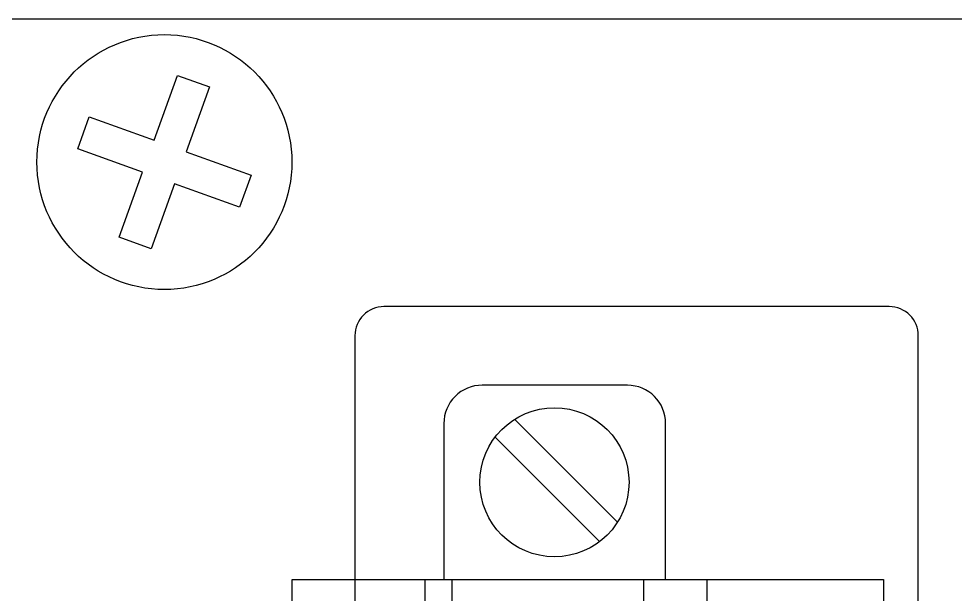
# Model space of a CAD drawing. Extents: x 1 to 23.7, y 0.2 to 17.
# Drawn here: x 19.208 to 20.173, y 6.605 to 7.198 of the extents above; entities that cross this region are included whole.
import ezdxf

# ---------------------------------------------------------------- set-up
doc = ezdxf.new("R2010")
doc.units = 0
doc.header["$MEASUREMENT"] = 0
for name, color, linetype in [('2_01__0-__EMPTY', 7, 'CONTINUOUS'), ('2_03__1-___4__DI__4__DO__S', 7, 'CONTINUOUS'), ('2_04__B-___4__DI__4__DO__F', 7, 'CONTINUOUS'), ('2_05__C-___4__DI__3__DO', 7, 'CONTINUOUS'), ('2_06__2X___8__DO__STD_FORM', 7, 'CONTINUOUS'), ('2_07__2A___8__DO__STD_FORM', 7, 'CONTINUOUS'), ('2_08__2B___8__DO__STD__6__', 7, 'CONTINUOUS'), ('2_09__2C___8__DO__STD__2__', 7, 'CONTINUOUS'), ('2_10__3-___8__DI', 7, 'CONTINUOUS'), ('2_11__D-___14__DI', 7, 'CONTINUOUS'), ('2_12__5-___8__AI', 7, 'CONTINUOUS'), ('2_13__6-___4__AI__4__AO', 7, 'CONTINUOUS'), ('6_00_____DWG', 7, 'CONTINUOUS')]:
    doc.layers.add(name, color=color, linetype=linetype)

msp = doc.modelspace()

# ---------------------------------------------------------------- linework, layer by layer
at = {"layer": '2_01__0-__EMPTY'}
msp.add_lwpolyline([(20.13457, 5.24851), (20.13457, 6.21374, 0.414214), (20.10468, 6.24363), (20.08957, 6.24363), (20.08957, 6.48363), (20.10468, 6.48363, 0.414214), (20.13457, 6.51351), (20.13457, 6.87124, 0.414973), (20.10468, 6.90113), (19.58445, 6.90113, 0.414973), (19.55457, 6.87124), (19.55457, 6.51351, 0.414214), (19.58445, 6.48363), (19.59957, 6.48363), (19.59957, 6.24363), (19.58445, 6.24363, 0.414214), (19.55457, 6.21374), (19.55457, 5.24851, 0.414214)], format="xyb", dxfattribs=at)
at = {"layer": '2_03__1-___4__DI__4__DO__S'}
msp.add_lwpolyline([(19.87442, 6.62016), (19.87442, 6.78079, 0.414169), (19.83506, 6.82016), (19.68548, 6.82016, 0.414258), (19.64611, 6.78079), (19.64611, 6.62016)], format="xyb", dxfattribs=at)
for points in [[(19.71892, 6.78504), (19.82484, 6.67911)], [(19.69888, 6.76666), (19.80645, 6.65907)], [(19.6266, 6.62016), (19.6266, 5.02016)], [(19.65444, 6.62016), (19.65444, 5.02016)], [(19.85154, 6.62016), (19.85154, 5.02016)], [(19.91697, 6.62016), (19.91697, 5.02016)]]:
    msp.add_lwpolyline(points, dxfattribs=at)
msp.add_lwpolyline([(20.09857, 6.62016), (20.09857, 5.02016), (19.48986, 5.02016), (19.48986, 6.62016)], close=True, dxfattribs=at)
msp.add_circle((19.75997, 6.72016), 0.07677, dxfattribs=at)
at = {"layer": '2_04__B-___4__DI__4__DO__F'}
msp.add_lwpolyline([(19.87442, 6.62016), (19.87442, 6.78079, 0.414169), (19.83506, 6.82016), (19.68548, 6.82016, 0.414258), (19.64611, 6.78079), (19.64611, 6.62016)], format="xyb", dxfattribs=at)
for points in [[(19.71892, 6.78504), (19.82484, 6.67911)], [(19.69888, 6.76666), (19.80645, 6.65907)], [(19.6266, 6.62016), (19.6266, 5.02016)], [(19.65444, 6.62016), (19.65444, 5.02016)], [(19.85154, 6.62016), (19.85154, 5.02016)], [(19.91697, 6.62016), (19.91697, 5.02016)]]:
    msp.add_lwpolyline(points, dxfattribs=at)
msp.add_lwpolyline([(20.09857, 6.62016), (20.09857, 5.02016), (19.48986, 5.02016), (19.48986, 6.62016)], close=True, dxfattribs=at)
msp.add_circle((19.75997, 6.72016), 0.07677, dxfattribs=at)
at = {"layer": '2_05__C-___4__DI__3__DO'}
msp.add_lwpolyline([(19.87442, 6.62016), (19.87442, 6.78079, 0.414169), (19.83506, 6.82016), (19.68548, 6.82016, 0.414258), (19.64611, 6.78079), (19.64611, 6.62016)], format="xyb", dxfattribs=at)
for points in [[(19.71892, 6.78504), (19.82484, 6.67911)], [(19.69888, 6.76666), (19.80645, 6.65907)], [(19.6266, 6.62016), (19.6266, 5.02016)], [(19.65444, 6.62016), (19.65444, 5.02016)], [(19.85154, 6.62016), (19.85154, 5.02016)], [(19.91697, 6.62016), (19.91697, 5.02016)]]:
    msp.add_lwpolyline(points, dxfattribs=at)
msp.add_lwpolyline([(20.09857, 6.62016), (20.09857, 5.02016), (19.48986, 5.02016), (19.48986, 6.62016)], close=True, dxfattribs=at)
msp.add_circle((19.75997, 6.72016), 0.07677, dxfattribs=at)
at = {"layer": '2_06__2X___8__DO__STD_FORM'}
msp.add_lwpolyline([(19.87442, 6.62016), (19.87442, 6.78079, 0.414169), (19.83506, 6.82016), (19.68548, 6.82016, 0.414258), (19.64611, 6.78079), (19.64611, 6.62016)], format="xyb", dxfattribs=at)
for points in [[(19.71892, 6.78504), (19.82484, 6.67911)], [(19.69888, 6.76666), (19.80645, 6.65907)], [(19.6266, 6.62016), (19.6266, 5.02016)], [(19.65444, 6.62016), (19.65444, 5.02016)], [(19.85154, 6.62016), (19.85154, 5.02016)], [(19.91697, 6.62016), (19.91697, 5.02016)]]:
    msp.add_lwpolyline(points, dxfattribs=at)
msp.add_lwpolyline([(20.09857, 6.62016), (20.09857, 5.02016), (19.48986, 5.02016), (19.48986, 6.62016)], close=True, dxfattribs=at)
msp.add_circle((19.75997, 6.72016), 0.07677, dxfattribs=at)
at = {"layer": '2_07__2A___8__DO__STD_FORM'}
msp.add_lwpolyline([(19.87442, 6.62016), (19.87442, 6.78079, 0.414169), (19.83506, 6.82016), (19.68548, 6.82016, 0.414258), (19.64611, 6.78079), (19.64611, 6.62016)], format="xyb", dxfattribs=at)
for points in [[(19.71892, 6.78504), (19.82484, 6.67911)], [(19.69888, 6.76666), (19.80645, 6.65907)], [(19.6266, 6.62016), (19.6266, 5.02016)], [(19.65444, 6.62016), (19.65444, 5.02016)], [(19.85154, 6.62016), (19.85154, 5.02016)], [(19.91697, 6.62016), (19.91697, 5.02016)]]:
    msp.add_lwpolyline(points, dxfattribs=at)
msp.add_lwpolyline([(20.09857, 6.62016), (20.09857, 5.02016), (19.48986, 5.02016), (19.48986, 6.62016)], close=True, dxfattribs=at)
msp.add_circle((19.75997, 6.72016), 0.07677, dxfattribs=at)
at = {"layer": '2_08__2B___8__DO__STD__6__'}
msp.add_lwpolyline([(19.87442, 6.62016), (19.87442, 6.78079, 0.414169), (19.83506, 6.82016), (19.68548, 6.82016, 0.414258), (19.64611, 6.78079), (19.64611, 6.62016)], format="xyb", dxfattribs=at)
for points in [[(19.71892, 6.78504), (19.82484, 6.67911)], [(19.69888, 6.76666), (19.80645, 6.65907)], [(19.6266, 6.62016), (19.6266, 5.02016)], [(19.65444, 6.62016), (19.65444, 5.02016)], [(19.85154, 6.62016), (19.85154, 5.02016)], [(19.91697, 6.62016), (19.91697, 5.02016)]]:
    msp.add_lwpolyline(points, dxfattribs=at)
msp.add_lwpolyline([(20.09857, 6.62016), (20.09857, 5.02016), (19.48986, 5.02016), (19.48986, 6.62016)], close=True, dxfattribs=at)
msp.add_circle((19.75997, 6.72016), 0.07677, dxfattribs=at)
at = {"layer": '2_09__2C___8__DO__STD__2__'}
msp.add_lwpolyline([(19.87442, 6.62016), (19.87442, 6.78079, 0.414169), (19.83506, 6.82016), (19.68548, 6.82016, 0.414258), (19.64611, 6.78079), (19.64611, 6.62016)], format="xyb", dxfattribs=at)
for points in [[(19.71892, 6.78504), (19.82484, 6.67911)], [(19.69888, 6.76666), (19.80645, 6.65907)], [(19.6266, 6.62016), (19.6266, 5.02016)], [(19.65444, 6.62016), (19.65444, 5.02016)], [(19.85154, 6.62016), (19.85154, 5.02016)], [(19.91697, 6.62016), (19.91697, 5.02016)]]:
    msp.add_lwpolyline(points, dxfattribs=at)
msp.add_lwpolyline([(20.09857, 6.62016), (20.09857, 5.02016), (19.48986, 5.02016), (19.48986, 6.62016)], close=True, dxfattribs=at)
msp.add_circle((19.75997, 6.72016), 0.07677, dxfattribs=at)
at = {"layer": '2_10__3-___8__DI'}
msp.add_lwpolyline([(19.87442, 6.62016), (19.87442, 6.78079, 0.414169), (19.83506, 6.82016), (19.68548, 6.82016, 0.414258), (19.64611, 6.78079), (19.64611, 6.62016)], format="xyb", dxfattribs=at)
for points in [[(19.71892, 6.78504), (19.82484, 6.67911)], [(19.69888, 6.76666), (19.80645, 6.65907)], [(19.6266, 6.62016), (19.6266, 5.02016)], [(19.65444, 6.62016), (19.65444, 5.02016)], [(19.85154, 6.62016), (19.85154, 5.02016)], [(19.91697, 6.62016), (19.91697, 5.02016)]]:
    msp.add_lwpolyline(points, dxfattribs=at)
msp.add_lwpolyline([(20.09857, 6.62016), (20.09857, 5.02016), (19.48986, 5.02016), (19.48986, 6.62016)], close=True, dxfattribs=at)
msp.add_circle((19.75997, 6.72016), 0.07677, dxfattribs=at)
at = {"layer": '2_11__D-___14__DI'}
msp.add_lwpolyline([(19.87442, 6.62016), (19.87442, 6.78079, 0.414169), (19.83506, 6.82016), (19.68548, 6.82016, 0.414258), (19.64611, 6.78079), (19.64611, 6.62016)], format="xyb", dxfattribs=at)
for points in [[(19.71892, 6.78504), (19.82484, 6.67911)], [(19.69888, 6.76666), (19.80645, 6.65907)], [(19.6266, 6.62016), (19.6266, 5.02016)], [(19.65444, 6.62016), (19.65444, 5.02016)], [(19.85154, 6.62016), (19.85154, 5.02016)], [(19.91697, 6.62016), (19.91697, 5.02016)]]:
    msp.add_lwpolyline(points, dxfattribs=at)
msp.add_lwpolyline([(20.09857, 6.62016), (20.09857, 5.02016), (19.48986, 5.02016), (19.48986, 6.62016)], close=True, dxfattribs=at)
msp.add_circle((19.75997, 6.72016), 0.07677, dxfattribs=at)
at = {"layer": '2_12__5-___8__AI'}
msp.add_lwpolyline([(19.87442, 6.62016), (19.87442, 6.78079, 0.414169), (19.83506, 6.82016), (19.68548, 6.82016, 0.414258), (19.64611, 6.78079), (19.64611, 6.62016)], format="xyb", dxfattribs=at)
for points in [[(19.71892, 6.78504), (19.82484, 6.67911)], [(19.69888, 6.76666), (19.80645, 6.65907)], [(19.6266, 6.62016), (19.6266, 5.02016)], [(19.65444, 6.62016), (19.65444, 5.02016)], [(19.85154, 6.62016), (19.85154, 5.02016)], [(19.91697, 6.62016), (19.91697, 5.02016)]]:
    msp.add_lwpolyline(points, dxfattribs=at)
msp.add_lwpolyline([(20.09857, 6.62016), (20.09857, 5.02016), (19.48986, 5.02016), (19.48986, 6.62016)], close=True, dxfattribs=at)
msp.add_circle((19.75997, 6.72016), 0.07677, dxfattribs=at)
at = {"layer": '2_13__6-___4__AI__4__AO'}
msp.add_lwpolyline([(19.87442, 6.62016), (19.87442, 6.78079, 0.414169), (19.83506, 6.82016), (19.68548, 6.82016, 0.414258), (19.64611, 6.78079), (19.64611, 6.62016)], format="xyb", dxfattribs=at)
for points in [[(19.71892, 6.78504), (19.82484, 6.67911)], [(19.69888, 6.76666), (19.80645, 6.65907)], [(19.6266, 6.62016), (19.6266, 5.02016)], [(19.65444, 6.62016), (19.65444, 5.02016)], [(19.85154, 6.62016), (19.85154, 5.02016)], [(19.91697, 6.62016), (19.91697, 5.02016)]]:
    msp.add_lwpolyline(points, dxfattribs=at)
msp.add_lwpolyline([(20.09857, 6.62016), (20.09857, 5.02016), (19.48986, 5.02016), (19.48986, 6.62016)], close=True, dxfattribs=at)
msp.add_circle((19.75997, 6.72016), 0.07677, dxfattribs=at)
at = {"layer": '6_00_____DWG'}
msp.add_lwpolyline([(23, 6.8335), (23, 2.16814, -0.414214), (22.92126, 2.0894), (22.83268, 2.0894, 0.414214), (22.71457, 1.97129), (22.71457, 1.88271, -0.414213), (22.63583, 1.80397), (16.08071, 1.80397, -0.414213), (16.00197, 1.88271), (16.00197, 1.97129, 0.414213), (15.88386, 2.0894), (15.79528, 2.0894, -0.414213), (15.71654, 2.16814, -0.000001), (15.71654, 6.8335, -0.414214), (15.79528, 6.91224), (15.88386, 6.91224, 0.414214), (16.00197, 7.03035), (16.00197, 7.11893, -0.414214), (16.08071, 7.19767), (22.63583, 7.19767, -0.414213), (22.71457, 7.11893), (22.71457, 7.03035, 0.414213), (22.83268, 6.91224), (22.92126, 6.91224, -0.414213)], format="xyb", close=True, dxfattribs=at)
msp.add_lwpolyline([(19.4476, 7.03642), (19.43573, 7.0035), (19.36887, 7.02761), (19.34476, 6.96075), (19.31184, 6.97263), (19.33595, 7.03948), (19.26909, 7.06359), (19.28097, 7.09652), (19.34782, 7.07241), (19.37193, 7.13926), (19.40486, 7.12739), (19.38075, 7.06053)], close=True, dxfattribs=at)
msp.add_circle((19.35835, 7.05001), 0.13125, dxfattribs=at)

doc.saveas('drawing.dxf')
